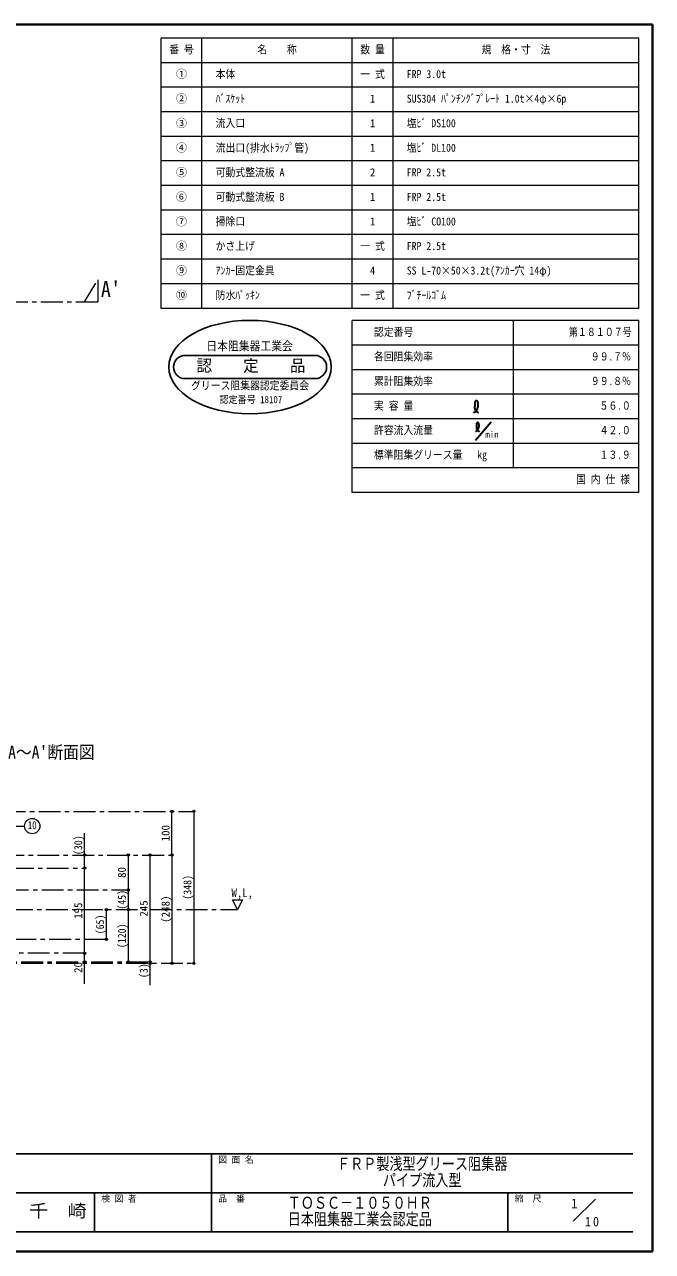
# Model space of a CAD drawing. Units: millimetres at full size, sheet at 1:10; some dimension numbers follow another scale. Extents: x -2102 to 1948, y -1411 to 1399.
# Drawn here: x 510 to 1948, y -1411 to 1399 of the extents above; entities that cross this region are included whole.
import ezdxf
from ezdxf.enums import TextEntityAlignment as Align

# ---------------------------------------------------------------- set-up
doc = ezdxf.new("R2010")
doc.units = ezdxf.units.MM
doc.header["$LTSCALE"] = 10
doc.header["$PDMODE"] = 32
doc.header["$PDSIZE"] = 5
doc.linetypes.add('CHAIN1', pattern=[8, 5, -1, 1, -1])
doc.layers.add('0-0____1', color=4, linetype='Continuous', lineweight=9)
doc.styles.add('ＭＳ ゴシック', font='')
doc.styles.get('ＭＳ ゴシック').set_extended_font_data('MS Gothic')

msp = doc.modelspace()

# ---------------------------------------------------------------- linework, layer by layer
at = {"layer": '0-0____1', "color": 1, "lineweight": 40}
for p, q in [((1947.86, 1399.46), (-2102.14, 1399.46)), ((1947.86, -1410.54), (1947.86, 1399.46)), ((1947.86, -1410.54), (-2102.14, -1410.54))]:
    msp.add_line(p, q, dxfattribs=at)
at = {"layer": '0-0____1', "color": 3, "lineweight": 18}
for p, q in [((1916.61, 1368.21), (822.86, 1368.21)), ((916.61, 749.46), (916.61, 1368.21)), ((1260.36, 749.46), (1260.36, 1368.21)), ((1354.11, 749.46), (1354.11, 1368.21)), ((1916.61, 749.46), (1916.61, 1368.21)), ((1916.61, 1311.96), (822.86, 1311.96)), ((1916.61, 1255.71), (822.86, 1255.71)), ((1916.61, 1199.46), (822.86, 1199.46)), ((1916.61, 1143.21), (822.86, 1143.21)), ((1916.61, 1086.96), (822.86, 1086.96)), ((1916.61, 1030.71), (822.86, 1030.71)), ((1916.61, 974.46), (822.86, 974.46)), ((1916.61, 918.21), (822.86, 918.21)), ((1916.61, 861.96), (822.86, 861.96)), ((1916.61, 805.71), (822.86, 805.71)), ((1916.61, 721.33), (1260.36, 721.33)), ((1260.36, 327.58), (1260.36, 721.33)), ((1629.11, 721.33), (1629.11, 383.83)), ((1916.61, 327.58), (1916.61, 721.33)), ((1916.61, 665.08), (1260.36, 665.08)), ((1916.61, 608.83), (1260.36, 608.83)), ((1916.61, 552.58), (1260.36, 552.58)), ((1916.61, 496.33), (1260.36, 496.33)), ((1916.61, 440.08), (1260.36, 440.08)), ((1916.61, 383.83), (1260.36, 383.83)), ((1916.61, 327.58), (1260.36, 327.58))]:
    msp.add_line(p, q, dxfattribs=at)
at = {"layer": '0-0____1', "linetype": 'CHAIN1'}
for p, q in [((647.86, 764.46), (677.86, 814.46)), ((677.86, 814.46), (677.86, 764.46)), ((-972.14, 764.46), (677.86, 764.46)), ((382.86, -402.54), (897.86, -402.54)), ((379.86, -502.54), (847.86, -502.54)), ((161.36, -532.54), (647.86, -532.54)), ((309.86, -582.54), (747.86, -582.54)), ((399.36, -627.54), (997.86, -627.54)), ((326.86, -695.54), (697.86, -695.54)), ((647.86, -727.54), (144.36, -727.54)), ((342.86, -747.54), (797.86, -747.54)), ((342.86, -750.54), (897.86, -750.54))]:
    msp.add_line(p, q, dxfattribs=at)
at = {"layer": '0-0____1', "color": 5, "lineweight": 25}
for p, q in [((1175.36, 641.64), (877.86, 641.64)), ((1175.36, 588.52), (877.86, 588.52))]:
    msp.add_line(p, q, dxfattribs=at)
at = {"layer": '0-0____1', "color": 134, "lineweight": 35}
for p, q in [((1578.49, 488.64), (1543.14, 447.16)), ((1544.98, 478.39), (1544.92, 477.27)), ((1545.01, 484.2), (1544.97, 483.45)), ((1544.97, 483.45), (1544.97, 482.72)), ((1544.97, 482.72), (1544.99, 481.99)), ((1545.04, 479.5), (1544.98, 478.39)), ((1544.99, 481.99), (1545.03, 481.28)), ((1545.05, 484.65), (1545.01, 484.2)), ((1545.03, 481.28), (1545.05, 480.56)), ((1545.05, 480.14), (1545.04, 479.5)), ((1545.1, 484.99), (1545.05, 484.65)), ((1545.05, 480.56), (1545.05, 480.14)), ((1545.22, 485.57), (1545.1, 484.99)), ((1545.39, 486.13), (1545.22, 485.57)), ((1545.62, 486.65), (1545.39, 486.13)), ((1545.92, 487.11), (1545.62, 486.65)), ((1546.3, 487.49), (1545.92, 487.11)), ((1546.56, 487.66), (1546.3, 487.49)), ((1546.73, 487.74), (1546.56, 487.66)), ((1547.06, 487.86), (1546.73, 487.74)), ((1547.4, 487.93), (1547.06, 487.86)), ((1547.76, 487.96), (1547.4, 487.93)), ((1548.11, 487.95), (1547.76, 487.96)), ((1548.44, 487.9), (1548.11, 487.95)), ((1548.63, 487.85), (1548.44, 487.9)), ((1549.13, 487.62), (1548.63, 487.85)), ((1549.8, 486.98), (1549.13, 487.62)), ((1550.27, 486.1), (1549.8, 486.98)), ((1550.57, 485.04), (1550.27, 486.1)), ((1550.75, 483.88), (1550.57, 485.04)), ((1550.7, 477.31), (1550.77, 477.73)), ((1550.85, 482.69), (1550.75, 483.88)), ((1550.77, 477.73), (1550.86, 478.46)), ((1550.88, 482.02), (1550.85, 482.69)), ((1550.86, 478.46), (1550.91, 479.19)), ((1550.91, 481.53), (1550.88, 482.02)), ((1550.93, 480.71), (1550.91, 481.53)), ((1550.91, 479.19), (1550.93, 479.94)), ((1550.93, 479.94), (1550.93, 480.71)), ((1542.99, 467.91), (1543.41, 468.06)), ((1543.41, 468.06), (1544.14, 468.33)), ((1544.14, 468.33), (1544.85, 468.62)), ((1544.85, 468.62), (1545.54, 468.93)), ((1544.92, 477.27), (1544.88, 476.15)), ((1544.88, 476.15), (1544.92, 475.05)), ((1544.92, 475.05), (1545.08, 473.97)), ((1545.08, 473.97), (1545.24, 473.36)), ((1545.24, 473.36), (1545.34, 473.07)), ((1545.34, 473.07), (1545.55, 472.58)), ((1545.54, 468.93), (1546.19, 469.29)), ((1545.55, 472.58), (1545.79, 472.1)), ((1545.79, 472.1), (1546.07, 471.64)), ((1546.07, 471.64), (1546.38, 471.2)), ((1546.19, 469.29), (1546.8, 469.71)), ((1546.38, 471.2), (1546.73, 470.78)), ((1546.73, 470.78), (1546.94, 470.54)), ((1546.8, 469.71), (1547.12, 469.98)), ((1546.94, 470.54), (1547.09, 470.38)), ((1547.09, 470.38), (1547.38, 470.11)), ((1547.12, 469.98), (1547.39, 470.24)), ((1547.38, 470.11), (1547.67, 469.85)), ((1547.39, 470.24), (1547.83, 470.72)), ((1547.67, 469.85), (1547.98, 469.6)), ((1547.83, 470.72), (1548.22, 471.25)), ((1547.98, 469.6), (1548.3, 469.37)), ((1548.22, 471.25), (1548.58, 471.81)), ((1548.3, 469.37), (1548.62, 469.16)), ((1548.58, 471.81), (1548.91, 472.4)), ((1548.62, 469.16), (1548.82, 469.04)), ((1548.82, 469.04), (1549.07, 468.89)), ((1548.91, 472.4), (1549.21, 473.01)), ((1549.07, 468.89), (1549.51, 468.65)), ((1549.21, 473.01), (1549.38, 473.36)), ((1549.38, 473.36), (1549.54, 473.73)), ((1549.51, 468.65), (1549.97, 468.43)), ((1549.54, 473.73), (1549.81, 474.37)), ((1549.81, 474.37), (1550.06, 475.01)), ((1549.97, 468.43), (1550.43, 468.22)), ((1550.06, 475.01), (1550.27, 475.66)), ((1550.27, 475.66), (1550.46, 476.3)), ((1550.43, 468.22), (1550.89, 468.03)), ((1550.46, 476.3), (1550.62, 476.94)), ((1550.62, 476.94), (1550.7, 477.31)), ((1550.89, 468.03), (1551.36, 467.83)), ((1551.36, 467.83), (1551.64, 467.72))]:
    msp.add_line(p, q, dxfattribs=at)
at = {"layer": '0-0____1'}
for p, q in [((847.86, -502.54), (847.86, -402.54)), ((897.86, -402.54), (897.86, -750.54)), ((647.86, -532.54), (647.86, -452.54)), ((747.86, -502.54), (747.86, -582.54)), ((797.86, -747.54), (797.86, -502.54)), ((847.86, -502.54), (847.86, -750.54)), ((647.86, -727.54), (647.86, -532.54)), ((747.86, -582.54), (747.86, -627.54)), ((697.86, -695.54), (697.86, -627.54)), ((747.86, -627.54), (747.86, -747.54)), ((647.86, -797.54), (647.86, -727.54)), ((797.86, -800.54), (797.86, -747.54))]:
    msp.add_line(p, q, dxfattribs=at)
at = {"layer": '0-0____1', "color": 7, "lineweight": 18}
for p, q in [((1009.11, -605.04), (997.86, -627.54)), ((1766.63, -1341.05), (1817.14, -1290.54))]:
    msp.add_line(p, q, dxfattribs=at)
at = {"layer": '0-0____1', "color": 6, "lineweight": 25}
for p, q in [((-2057.14, -1186.97), (1902.86, -1186.97)), ((938.57, -1365.54), (938.57, -1186.97)), ((1902.86, -1276.26), (-132.86, -1276.26)), ((670.71, -1365.54), (670.71, -1276.26)), ((1617.14, -1365.54), (1617.14, -1276.26)), ((1902.86, -1365.54), (-2057.14, -1365.54))]:
    msp.add_line(p, q, dxfattribs=at)
at = {"layer": '0-0____1', "color": 3, "lineweight": 18}
msp.add_lwpolyline([(1916.61, 749.46), (822.86, 749.46), (822.86, 1368.21)], dxfattribs=at)
at = {"layer": '0-0____1', "color": 134, "lineweight": 35}
for points in [[(1538.28, 511.11), (1538.85, 511.31), (1539.82, 511.67), (1540.77, 512.05), (1541.68, 512.47), (1542.55, 512.95), (1543.36, 513.5), (1543.79, 513.86), (1544.16, 514.21), (1544.73, 514.85), (1545.26, 515.55), (1545.74, 516.3), (1546.18, 517.09), (1546.58, 517.9), (1546.8, 518.38), (1547.02, 518.87), (1547.38, 519.72), (1547.7, 520.58), (1547.99, 521.43), (1548.25, 522.29), (1548.46, 523.15), (1548.56, 523.64), (1548.65, 524.2), (1548.77, 525.17), (1548.85, 526.14), (1548.87, 527.14), (1548.87, 528.18), (1548.84, 529.26), (1548.81, 529.91), (1548.76, 530.81), (1548.63, 532.4), (1548.39, 533.94), (1547.99, 535.35), (1547.36, 536.53), (1546.47, 537.38), (1545.8, 537.69), (1545.55, 537.75), (1545.1, 537.82), (1544.64, 537.84), (1544.17, 537.8)], [(1544.17, 537.8), (1543.71, 537.7), (1543.28, 537.55), (1543.04, 537.43), (1542.7, 537.21), (1542.19, 536.7), (1541.79, 536.09), (1541.49, 535.4), (1541.26, 534.65), (1541.1, 533.87), (1541.04, 533.42), (1540.97, 532.83), (1540.92, 531.83), (1540.92, 530.85), (1540.96, 529.88), (1541, 528.92), (1541.03, 527.97), (1541.04, 527.4), (1541.02, 526.56), (1540.94, 525.07), (1540.85, 523.58), (1540.81, 522.1), (1540.86, 520.63), (1541.07, 519.19), (1541.29, 518.38), (1541.42, 517.99), (1541.7, 517.33), (1542.02, 516.69), (1542.39, 516.08), (1542.81, 515.49), (1543.26, 514.93), (1543.54, 514.62), (1543.76, 514.4), (1544.14, 514.03), (1544.53, 513.69), (1544.94, 513.36), (1545.36, 513.06), (1545.79, 512.77), (1546.05, 512.61), (1546.39, 512.41)], [(1546.39, 512.41), (1546.98, 512.1), (1547.59, 511.8), (1548.2, 511.52), (1548.82, 511.26), (1549.45, 511), (1549.81, 510.85)]]:
    msp.add_lwpolyline(points, dxfattribs=at)
at = {"layer": '0-0____1', "color": 7, "lineweight": 18}
for points in [[(390.45, -506.29), (460.47, -436.27), (510.51, -436.27)], [(997.86, -627.54), (986.61, -605.04), (1009.11, -605.04)]]:
    msp.add_lwpolyline(points, dxfattribs=at)
msp.add_circle((528.01, -436.27), 17.5, dxfattribs=at)
at = {"layer": '0-0____1', "color": 5, "lineweight": 25}
for centre, start, end in [((877.86, 615.08), 90, 270), ((1175.36, 615.08), 270, 90)]:
    msp.add_arc(centre, 26.56, start, end, dxfattribs=at)
msp.add_ellipse((1026.61, 615.08), major_axis=(185.94, 0), ratio=0.575, dxfattribs=at)
at = {"layer": '0-0____1', "color": 1}
for p in [(847.86, -402.54), (897.86, -402.54), (647.86, -502.54), (747.86, -502.54), (797.86, -502.54), (847.86, -502.54), (647.86, -532.54), (747.86, -582.54), (697.86, -627.54), (747.86, -627.54), (697.86, -695.54), (647.86, -727.54), (647.86, -747.54), (747.86, -747.54), (797.86, -747.54), (797.86, -750.54), (847.86, -750.54), (897.86, -750.54)]:
    msp.add_point(p, dxfattribs=at)

# ---------------------------------------------------------------- texts
at = {"layer": '0-0____1', "color": 7, "style": 'ＭＳ ゴシック'}
for s, height, width, p in [('番 号', 18.33, 0.9, (841.61, 1327.58)), ('名\u3000\u3000称', 18.33, 0.9, (1043.48, 1327.58)), ('数 量', 18.33, 0.9, (1279.11, 1327.58)), ('規\u3000格・寸\u3000法', 18.33, 0.9, (1556.61, 1327.58)), ('本体', 18.33, 0.9, (947.86, 1271.33)), ('一 式', 18.33, 0.9, (1279.11, 1271.33)), ('FRP 3.0t', 18.33, 0.9, (1385.36, 1271.33)), ('ﾊﾞｽｹｯﾄ', 18.33, 0.9, (947.86, 1215.08)), ('SUS304 ﾊﾟﾝﾁﾝｸﾞﾌﾟﾚｰﾄ 1.0t×4φ×6p', 18.33, 0.9, (1385.36, 1215.08)), ('流入口', 18.33, 0.9, (947.86, 1158.83)), ('塩ﾋﾞ DS100', 18.33, 0.9, (1385.36, 1158.83)), ('流出口(排水ﾄﾗｯﾌﾟ管)', 18.33, 0.9, (947.86, 1102.58)), ('塩ﾋﾞ DL100', 18.33, 0.9, (1385.36, 1102.58)), ('可動式整流板 A', 18.33, 0.9, (947.86, 1046.33)), ('FRP 2.5t', 18.33, 0.9, (1385.36, 1046.33)), ('可動式整流板 B', 18.33, 0.9, (947.86, 990.08)), ('FRP 2.5t', 18.33, 0.9, (1385.36, 990.08)), ('掃除口', 18.33, 0.9, (947.86, 933.83)), ('塩ﾋﾞ CO100', 18.33, 0.9, (1385.36, 933.83)), ('かさ上げ', 18.33, 0.9, (947.86, 877.58)), ('一 式', 18.33, 0.9, (1279.11, 877.58)), ('FRP 2.5t', 18.33, 0.9, (1385.36, 877.58)), ('ｱﾝｶｰ固定金具', 18.33, 0.9, (947.86, 821.33)), ('SS L-70×50×3.2t(ｱﾝｶｰ穴 14φ)', 18.33, 0.9, (1385.36, 821.33)), ("A'", 36.66, 0.9, (685.36, 764.46)), ('防水ﾊﾟｯｷﾝ', 18.33, 0.9, (947.86, 765.08)), ('一 式', 18.33, 0.9, (1279.11, 765.08)), ('ﾌﾞﾁｰﾙｺﾞﾑ', 18.33, 0.9, (1385.36, 765.08)), ('認定番号', 18.33, 0.9, (1310.36, 680.71)), ('第１８１０７号', 18.33, 0.8, (1756.61, 680.71)), ('日本阻集器工業会', 20.16, 0.9, (926.61, 647.02)), ('各回阻集効率', 18.33, 0.9, (1310.36, 624.46)), ('９９.７％', 18.33, 0.8, (1806.61, 624.46)), ('認\u3000\u3000定\u3000\u3000品', 27.49, 0.95, (904.11, 596.33)), ('累計阻集効率', 18.33, 0.9, (1310.36, 568.21)), ('９９.８％', 18.33, 0.8, (1806.61, 568.21)), ('グリース阻集器認定委員会', 18.33, 0.9, (891.61, 557.96)), ('認定番号 18107', 16.5, 0.9, (956.61, 527.33)), ('実 容 量', 18.33, 0.9, (1310.36, 511.96)), ('５６.０', 18.33, 0.8, (1826.61, 511.96)), ('許容流入流量', 18.33, 0.9, (1310.36, 455.71)), ('４２.０', 18.33, 0.8, (1826.61, 455.71)), ('標準阻集グリース量\u3000 ㎏', 18.33, 0.9, (1310.36, 399.46)), ('１３.９', 18.33, 0.8, (1826.61, 399.46)), ('国 内 仕 様', 18.33, 0.9, (1772.86, 343.21)), ("A～A'断面図", 29.33, 0.9, (472.86, -290.54)), ('10', 18.33, 0.8, (518.01, -448.77)), ('W,L,', 20.16, 0.9, (984.11, -605.04)), ('ＦＲＰ製浅型グリース阻集器', 27.49, 0.8, (1225.71, -1231.61)), ('パイプ流入型', 27.49, 0.8, (1330.71, -1269.11)), ('ＴＯＳＣ－１０５０ＨＲ', 27.49, 0.8, (1112.86, -1320.9)), ('千\u3000崎', 29.33, 1.1, (520.71, -1340.9)), ('日本阻集器工業会認定品', 27.49, 0.8, (1112.86, -1358.4))]:
    msp.add_text(s, height=height, dxfattribs=dict(at, width=width)).set_placement(p, align=Align.BOTTOM_LEFT)
for s, height, p in [('①', 18.33, (857.23, 1271.33)), ('②', 18.33, (857.23, 1215.08)), ('1', 18.33, (1300.98, 1215.08)), ('③', 18.33, (857.23, 1158.83)), ('1', 18.33, (1300.98, 1158.83)), ('④', 18.33, (857.23, 1102.58)), ('1', 18.33, (1300.98, 1102.58)), ('⑤', 18.33, (857.23, 1046.33)), ('2', 18.33, (1300.98, 1046.33)), ('⑥', 18.33, (857.23, 990.08)), ('1', 18.33, (1300.98, 990.08)), ('⑦', 18.33, (857.23, 933.83)), ('1', 18.33, (1300.98, 933.83)), ('⑧', 18.33, (857.23, 877.58)), ('⑨', 18.33, (857.23, 821.33)), ('4', 18.33, (1300.98, 821.33)), ('⑩', 18.33, (857.23, 765.08)), ('min', 14.66, (1565.45, 449)), ('図 面 名', 14.66, (953.57, -1211.97)), ('検 図 者', 14.66, (685.71, -1301.26)), ('品\u3000番', 14.66, (953.57, -1301.26)), ('縮\u3000尺', 14.66, (1632.14, -1301.26)), ('1', 21.99, (1761.55, -1318.07))]:
    msp.add_text(s, height=height, dxfattribs=at).set_placement(p, align=Align.BOTTOM_LEFT)
for s, p in [('100', (847.86, -471.29)), ('80', (747.86, -555.04)), ('195', (647.86, -648.79)), ('245', (797.86, -643.79)), ('(248)', (847.86, -657.79)), ('20', (647.86, -772.54))]:
    msp.add_text(s, height=18.33, rotation=90, dxfattribs=at).set_placement(p, align=Align.BOTTOM_LEFT)
at = {"layer": '0-0____1', "color": 7, "style": 'ＭＳ ゴシック', "width": 0.9}
for s, p in [('(30)', (647.86, -502.54)), ('(348)', (897.86, -604.67)), ('(45)', (747.86, -627.54)), ('(65)', (697.86, -684.04)), ('(120)', (747.86, -715.67)), ('(3)', (797.86, -784.29))]:
    msp.add_text(s, height=18.33, rotation=90, dxfattribs=at).set_placement(p, align=Align.BOTTOM_LEFT)
at = {"layer": '0-0____1', "color": 7, "insert": (1793.52, -1353.45), "char_height": 21.99, "attachment_point": 7, "style": 'ＭＳ ゴシック'}
msp.add_mtext('\\T1.36;\\W0.9;10', dxfattribs=at)

doc.saveas('drawing.dxf')
